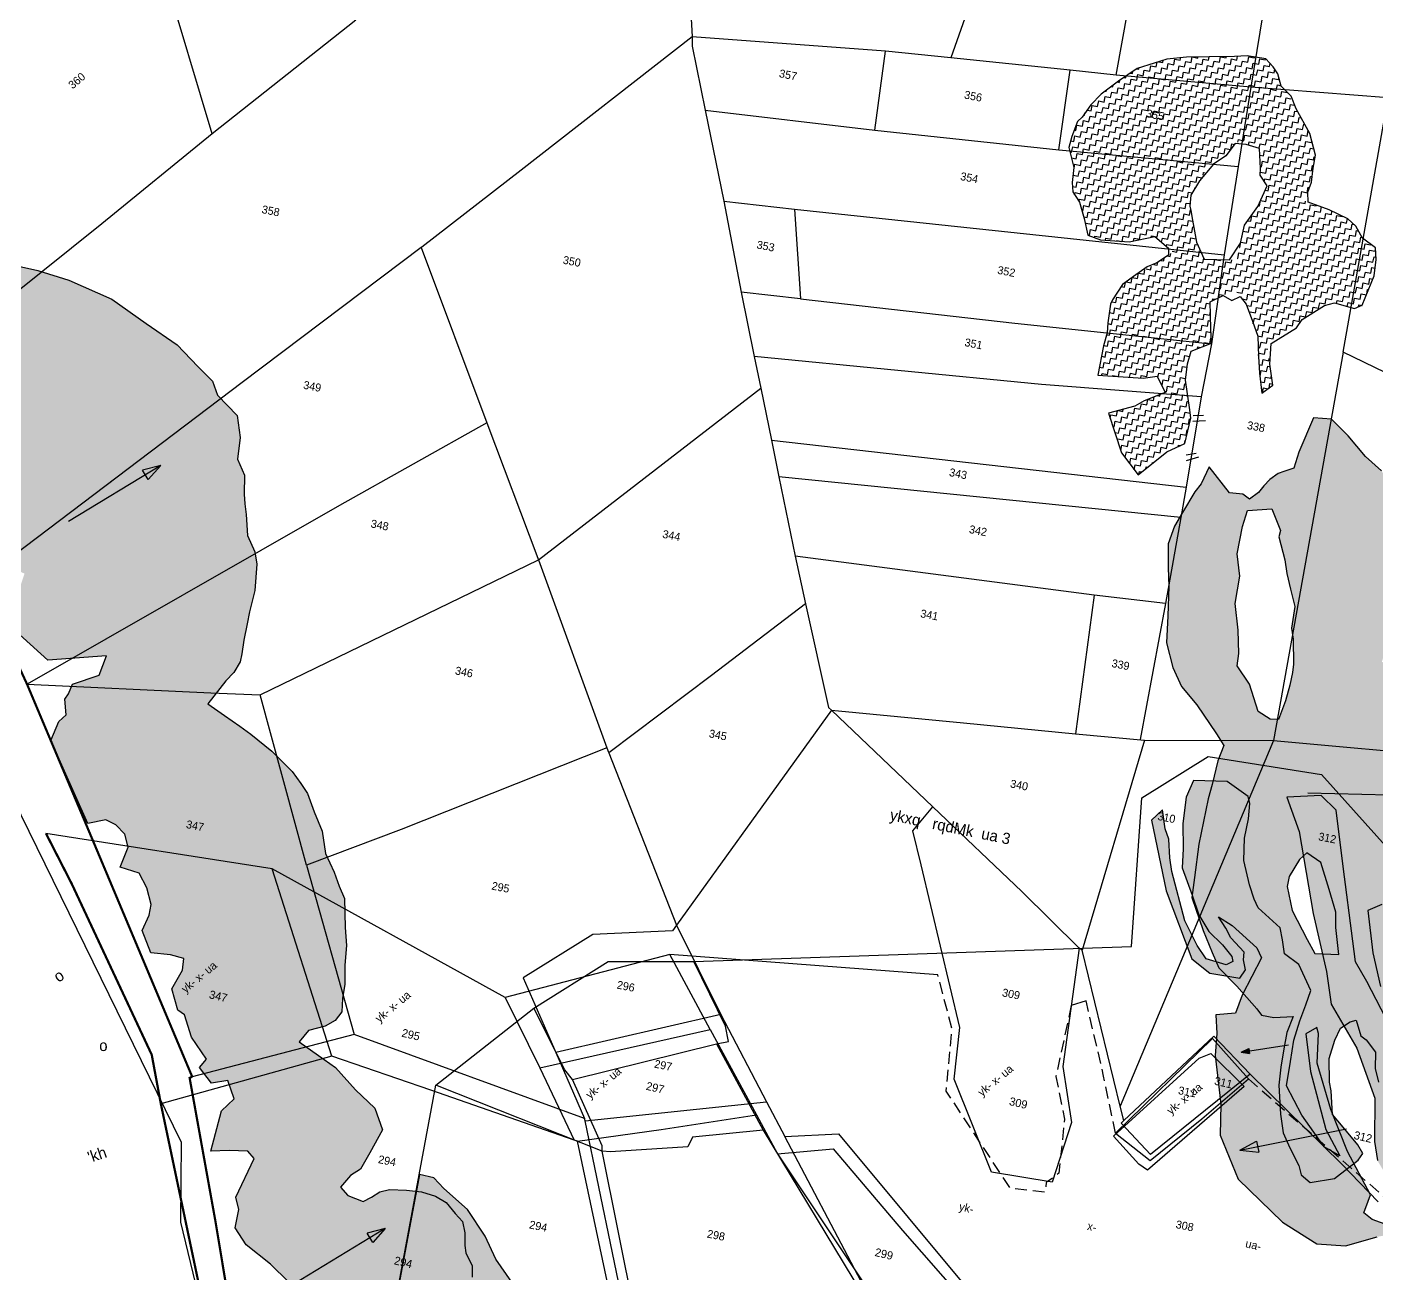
# Model space of a CAD drawing. Header units: metres. Extents: x 288056 to 292226, y 2022917 to 2025940.
# Drawn here: x 288743 to 289311, y 2023687 to 2024211 of the extents above; entities that cross this region are included whole.
import ezdxf
from ezdxf.enums import TextEntityAlignment as Align

# ---------------------------------------------------------------- set-up
doc = ezdxf.new("R2010")
doc.units = ezdxf.units.M
doc.header["$MEASUREMENT"] = 0
doc.linetypes.add('DASHED', pattern=[0.75, 0.5, -0.25])
for name, color, linetype in [('OFF', 1, 'Continuous'), ('OTHERS', 1, 'Continuous'), ('POLY_HATCH', 12, 'Continuous'), ('POLY_PARCEL', 6, 'Continuous'), ('POLY_SUBPARCEL', 6, 'DASHED'), ('SYM_ARROW', 1, 'Continuous'), ('TEXT_MAPIN', 7, 'Continuous'), ('TEXT_MAPOUT', 7, 'Continuous'), ('TEXT_PARCEL', 7, 'Continuous'), ('V_BOUND_LINE', 7, 'Continuous'), ('VILLAGE BOUNDRY', 5, 'Continuous')]:
    doc.layers.add(name, color=color, linetype=linetype)
doc.styles.add('TEXT_MAP', font='', dxfattribs={"height": 1.8})
doc.styles.get('TEXT_MAP').set_extended_font_data('Kruti Dev 050')
pattern_1 = [(0, (1989.779, 921.971), (1.25, 1.25), [1.25, -1.25]), (90, (1991.029, 921.971), (-1.25, 1.25), [1.25, -1.25])]

# ---------------------------------------------------------------- blocks, each defined once
blk = doc.blocks.new('ARROWASPECT')
h = blk.add_hatch(color=256)
h.paths.add_polyline_path([(2.85, -2.85), (3.72, -1.98), (0, 0)])
h.paths.add_polyline_path([(0, 0), (1.98, -3.72), (2.85, -2.85)])
for points in [[(0, 0), (17.15, -17.15)], [(0, 0), (1.98, -3.72)], [(0, 0), (3.72, -1.98)], [(3.72, -1.98), (1.98, -3.72)]]:
    blk.add_lwpolyline(points)
blk = doc.blocks.new('6')
at = {"layer": 'POLY_HATCH'}
h = blk.add_hatch(dxfattribs=at)
h.set_pattern_fill('ZIGZAG', color=256, scale=10, style=0)
h.set_pattern_definition(pattern_1)
h.paths.add_polyline_path([(2518.95, 1266.55), (2516.99, 1268.89), (2514.91, 1270.19), (2510.35, 1271.37), (2504.53, 1272.28), (2505.27, 1276.7), (2504.71, 1283.44), (2502.8, 1287.38), (2495.97, 1295.52), (2494.46, 1296.58), (2493.16, 1299.18), (2491.85, 1300.48), (2489.9, 1301.92), (2485.6, 1301.78), (2482.87, 1301.13), (2477.26, 1299.96), (2472.32, 1298.92), (2468.02, 1297.62), (2465.41, 1296.19), (2461.89, 1294.23), (2458.33, 1290.65), (2455.08, 1287.01), (2453.25, 1284.27), (2450.87, 1279.08), (2450.39, 1276.46), (2450.26, 1273.86), (2452.21, 1269.69), (2452.47, 1266.31), (2452.99, 1264.23), (2454.95, 1262.27), (2458.42, 1255.34), (2461.2, 1254.85), (2467.58, 1255.63), (2473.07, 1257.91), (2477.76, 1255.31), (2474.64, 1252.19), (2470.47, 1248.67), (2467.99, 1245.94), (2466.43, 1242.16), (2466.17, 1241.12), (2466.43, 1236.82), (2466.69, 1234.61), (2466.43, 1231.62), (2466.43, 1224.85), (2476.59, 1226.15), (2479.59, 1227.19), (2482.06, 1223.94), (2477.76, 1221.2), (2475.94, 1219.64), (2470.47, 1216.91), (2475.06, 1208.75), (2479.62, 1204.59), (2484.95, 1210.92), (2488.6, 1213.52), (2488.86, 1219.33), (2485.53, 1228.91), (2485.99, 1234.22), (2490.16, 1236.82), (2489.38, 1239.95), (2488.08, 1245.93), (2493.01, 1249.63), (2496.15, 1246.98), (2500.04, 1240.42), (2501.1, 1235.91), (2502.01, 1232.27), (2503.45, 1227.97), (2505.53, 1230.18), (2502.61, 1238.69), (2508.27, 1243.9), (2509.18, 1245.98), (2514.67, 1251.13), (2520.25, 1250.67), (2521.81, 1251.71), (2523.12, 1258.74), (2522.86, 1262.38), (2522.21, 1264.99)])
h.paths.add_polyline_path([(2494.45, 1269.02), (2492.36, 1264.34), (2492.11, 1256.26), (2484.94, 1255.09), (2482.46, 1258.48), (2479.55, 1265.98), (2478.84, 1267.63), (2481.66, 1275.25), (2485.2, 1278.79), (2486.99, 1282.36), (2492.36, 1281.91), (2493.77, 1275.94), (2495.62, 1273.97)], flags=16)
h = blk.add_hatch(dxfattribs=at)
h.set_pattern_fill('ZIGZAG', color=256, scale=10, style=0)
h.set_pattern_definition(pattern_1)
h.paths.add_polyline_path([(2280.19, 1169.17), (2279.8, 1174.12), (2278.24, 1178.81), (2273.03, 1182.45), (2271.33, 1185.32), (2267.42, 1187.92), (2261.95, 1191.83), (2254.14, 1195.21), (2245.54, 1199.12), (2235.25, 1201.46), (2227.96, 1202.24), (2221.44, 1202.37), (2213.89, 1201.2), (2210.63, 1198.86), (2205.55, 1194.56), (2202.03, 1194.17), (2202.69, 1198.86), (2202.87, 1204.42), (2203.53, 1207.81), (2204.44, 1209.37), (2205.87, 1213.93), (2206.39, 1217.57), (2208.08, 1223.82), (2206.13, 1226.03), (2203.79, 1232.8), (2202.48, 1235.54), (2199.1, 1240.48), (2197.14, 1242.31), (2195.32, 1246.21), (2191.54, 1250.51), (2186.33, 1254.67), (2180.47, 1258.71), (2174.61, 1260.4), (2170.44, 1261.44), (2167.44, 1261.57), (2161.06, 1261.96), (2156.11, 1261.44), (2149.86, 1261.05), (2143.22, 1259.88), (2139.31, 1258.84), (2133.06, 1256.76), (2130.02, 1254.56), (2130.58, 1246.73), (2132.54, 1239.59), (2147.02, 1232.02), (2150.01, 1232.26), (2153.66, 1231.22), (2159.78, 1229.79), (2160.56, 1234.08), (2162.91, 1236.17), (2166.68, 1235.91), (2170.59, 1233.95), (2175.28, 1231.35), (2177.62, 1227.18), (2179.61, 1222.97), (2170.14, 1211.99), (2196.02, 1175.89), (2200.71, 1169.34), (2204.23, 1166.57), (2210.61, 1159.02), (2214.91, 1157.59), (2217.65, 1157.46), (2219.76, 1154.26), (2225.1, 1150.74), (2228.23, 1144.23), (2227.96, 1140.98), (2230.18, 1136.68), (2238.13, 1134.73), (2237.6, 1130.69), (2236.04, 1123.27), (2246.98, 1116.63), (2259.76, 1120.1), (2258.98, 1115.54), (2253.51, 1112.41), (2252.99, 1110.07), (2252.44, 1108.73), (2253.38, 1105.38), (2252.07, 1103.56), (2251.12, 1099.02), (2251.62, 1098.32), (2289.53, 1138.62), (2289.65, 1140.96), (2289, 1146.82), (2288.01, 1149.52), (2285.66, 1152.77), (2284.49, 1157.33), (2283.71, 1159.67), (2283.19, 1161.75), (2282.4, 1165.92)])
h = blk.add_hatch(dxfattribs=at)
h.set_pattern_fill('ZIGZAG', color=256, scale=10, style=0)
h.set_pattern_definition(pattern_1)
h.paths.add_polyline_path([(2566.82, 1143.42), (2567.48, 1149.51), (2566.04, 1154.72), (2565.26, 1159.14), (2562.27, 1162.01), (2558.2, 1164.33), (2554.55, 1166.28), (2552.47, 1167.97), (2549.6, 1170.58), (2547.13, 1172.92), (2541.53, 1173.83), (2541.79, 1176.96), (2543.09, 1182.16), (2543.61, 1185.68), (2543.09, 1190.89), (2542.18, 1194.4), (2542.18, 1200.25), (2539.71, 1210.14), (2536.06, 1213), (2533.19, 1216), (2529.02, 1218.47), (2524.33, 1222.25), (2519.91, 1225.24), (2515.87, 1224.72), (2514.15, 1216.57), (2513.76, 1212.79), (2511.68, 1211.62), (2510.5, 1210.97), (2508.94, 1209.28), (2507.9, 1207.58), (2506.99, 1205.89), (2505.29, 1204.07), (2503.6, 1204.85), (2500.6, 1204.59), (2495, 1209.41), (2493.96, 1205.37), (2492.92, 1203.29), (2491.09, 1198.21), (2489.92, 1194.83), (2489.27, 1190.66), (2490.31, 1185.45), (2491.22, 1181.26), (2492.26, 1174.75), (2493.17, 1168.76), (2495.65, 1163.55), (2498.38, 1159.78), (2502.55, 1156.39), (2508.15, 1150.8), (2510.24, 1148.58), (2509.59, 1144.94), (2509.33, 1139.47), (2509.07, 1136.09), (2508.95, 1125.69), (2509.47, 1118.14), (2509.73, 1113.59), (2513.64, 1106.82), (2516.63, 1102.39), (2518.72, 1099.27), (2523.53, 1096.01), (2528.88, 1091.85), (2530.18, 1090.67), (2533.04, 1090.67), (2537.21, 1091.72), (2536.56, 1087.94), (2536.56, 1084.16), (2536.69, 1080), (2537.08, 1075.96), (2538.66, 1069.62), (2540.09, 1065.59), (2542.18, 1062.59), (2544.91, 1059.08), (2545.83, 1057.13), (2548.17, 1055.82), (2553.38, 1057.78), (2557.81, 1062.85), (2558.5, 1064.49), (2557.06, 1066.18), (2553.03, 1069.44), (2550.16, 1071.78), (2548.86, 1076.99), (2548.08, 1078.81), (2547.03, 1084.02), (2547.43, 1088.31), (2548.21, 1091.18), (2550.03, 1093), (2551.33, 1093.65), (2553.03, 1090.39), (2554.33, 1089.74), (2556.93, 1087.4), (2557.59, 1083.76), (2558.89, 1080.89), (2559.8, 1078.55), (2560.58, 1076.07), (2560.71, 1072.95), (2561.36, 1067.74), (2565.79, 1067.61), (2569.18, 1064.62), (2570.61, 1066.05), (2572.18, 1070.09), (2572.04, 1076.34), (2571.65, 1079.98), (2570.47, 1087.83), (2567.99, 1091.74), (2564.74, 1095.12), (2562.26, 1098.38), (2560.31, 1099.94), (2556.14, 1102.41), (2555.49, 1104.37), (2556.92, 1106.84), (2560.83, 1108.4), (2563.43, 1108.14), (2565.26, 1115.56), (2566.17, 1118.3), (2565.65, 1122.33), (2566.82, 1126.24), (2567.34, 1129.62), (2567.47, 1134.18), (2567.6, 1138.86)])
h.paths.add_polyline_path([(2536.72, 1126.9), (2539.71, 1121.31), (2542.19, 1116.62), (2542.84, 1113.23), (2544.66, 1107.38), (2539.32, 1106.59), (2536.98, 1109.33), (2532.42, 1115.06), (2530.33, 1120.13), (2530.33, 1122.48), (2531.9, 1126.64), (2533.2, 1128.47)], flags=16)
h.paths.add_polyline_path([(2521.18, 1156.67), (2519.36, 1156.41), (2516.36, 1157.58), (2513.24, 1163.17), (2509.72, 1166.69), (2509.59, 1169.55), (2508.42, 1174.63), (2506.59, 1180.36), (2506.46, 1186.61), (2504.9, 1191.42), (2504.9, 1197.67), (2505.29, 1201.45), (2510.63, 1202.88), (2513.5, 1198.45), (2513.37, 1197.02), (2515.71, 1192.21), (2516.75, 1189.21), (2518.18, 1185.96), (2519.88, 1182.31), (2520.14, 1177.36), (2520.92, 1175.02), (2522.09, 1169.55), (2522.22, 1167.6), (2522.22, 1164.74), (2521.96, 1161.09)], flags=16)
h = blk.add_hatch(dxfattribs=at)
h.set_pattern_fill('ZIGZAG', color=256, scale=10, style=0)
h.set_pattern_definition(pattern_1)
h.paths.add_polyline_path([(2324.18, 1070.46), (2322.75, 1076.83), (2321.06, 1079.31), (2319.36, 1082.17), (2316.63, 1085.95), (2314.93, 1090.76), (2312.33, 1094.67), (2310.06, 1098.42), (2308.19, 1100.3), (2305.77, 1102.61), (2300.35, 1106.2), (2294.99, 1109.07), (2292.25, 1110.37), (2288.35, 1112.06), (2284.18, 1113.88), (2287.17, 1119.74), (2288.61, 1121.95), (2289.52, 1124.56), (2289.52, 1126.38), (2289.39, 1129.51), (2289.39, 1133.28), (2289.39, 1136.01), (2289.53, 1138.62), (2251.62, 1098.32), (2262.88, 1082.34), (2266.66, 1083.9), (2269.14, 1083.25), (2271.48, 1081.56), (2272.78, 1078.83), (2271.91, 1074.08), (2276.33, 1073.56), (2278.68, 1070.69), (2280.37, 1067.18), (2280.37, 1064.71), (2279.46, 1061.06), (2282.33, 1056.5), (2286.76, 1056.9), (2289.88, 1056.63), (2290.14, 1054.03), (2288.58, 1049.47), (2290.79, 1044.97), (2292.46, 1044.27), (2294.96, 1039.58), (2299.26, 1035.41), (2298.09, 1033.25), (2301.42, 1030.3), (2304.91, 1031.59), (2307.08, 1027.86), (2304.79, 1024.67), (2304.16, 1015.25), (2308.17, 1016.2), (2312.34, 1016.86), (2314.03, 1015.55), (2311.69, 1006.18), (2312.86, 1003.58), (2312.86, 999.41), (2315.99, 996.16), (2322.24, 992.9), (2326.93, 989.78), (2330.84, 986.26), (2333.18, 983.7), (2363.92, 983.11), (2366.79, 985.48), (2367.57, 987.82), (2367.83, 988.74), (2368.09, 990.82), (2368.19, 994.38), (2367.7, 994.98), (2367.57, 997.07), (2367.31, 998.76), (2366.79, 1001.23), (2364.84, 1003.84), (2364.31, 1005.4), (2363.79, 1008.26), (2362.75, 1010.61), (2360.8, 1012.04), (2358.32, 1014.12), (2355.72, 1015.03), (2352.46, 1015.42), (2349.07, 1015.16), (2345.3, 1014.51), (2343.21, 1013.6), (2341.65, 1012.04), (2339.96, 1010.74), (2336.31, 1011.39), (2334.36, 1012.95), (2336.05, 1015.94), (2338, 1017.77), (2339.31, 1021.8), (2341.13, 1027.4), (2338.52, 1031.83), (2333.44, 1035.08), (2328.1, 1039.12), (2325.24, 1040.42), (2318.97, 1043.25), (2320.53, 1046.11), (2324.05, 1047.8), (2326, 1049.5), (2327.05, 1051.71), (2326.66, 1054.7), (2326.53, 1057.96), (2325.74, 1062.12), (2325.22, 1066.55)])
at = {"layer": 'OFF'}
blk.add_lwpolyline([(2490.2, 1224.53), (2490.81, 1203.93)], dxfattribs=at)
at = {"layer": 'OTHERS'}
for points in [[(2491.49, 1220.54), (2489.22, 1220.03)], [(2492.17, 1219.46), (2489.44, 1218.72)], [(2491.55, 1211.79), (2489.39, 1211.05)], [(2492.23, 1211.11), (2489.67, 1209.8)]]:
    blk.add_lwpolyline(points, dxfattribs=at)
at = {"layer": 'POLY_HATCH'}
for points in [[(2503.32, 1239.34), (2508.27, 1243.9), (2509.18, 1245.98), (2513.48, 1250.01), (2515.56, 1251.06), (2520.25, 1250.67), (2521.81, 1251.71), (2523.12, 1258.74), (2522.86, 1262.38), (2522.21, 1264.99), (2518.95, 1266.55), (2516.99, 1268.89), (2514.91, 1270.19), (2510.35, 1271.37), (2505.4, 1272.15), (2504.88, 1274.36), (2505.27, 1276.7), (2505.01, 1279.83), (2505.01, 1282.82), (2502.8, 1287.38), (2498.76, 1292.19), (2497.06, 1294.76), (2494.46, 1296.58), (2493.16, 1299.18), (2491.85, 1300.48), (2489.9, 1301.92), (2485.6, 1301.78), (2482.87, 1301.13), (2477.26, 1299.96), (2472.32, 1298.92), (2468.02, 1297.62), (2465.41, 1296.19), (2461.89, 1294.23), (2458.33, 1290.65), (2455.08, 1287.01), (2453.25, 1284.27), (2451.82, 1281.15), (2451.04, 1279.98), (2450.39, 1276.46), (2450.26, 1273.86), (2452.21, 1269.69), (2452.47, 1266.31), (2452.99, 1264.23), (2454.95, 1262.27), (2456.64, 1258.89), (2458.2, 1255.37), (2461.2, 1254.85), (2467.58, 1255.63), (2473.07, 1257.91), (2476.59, 1255.96), (2476.85, 1254.4), (2474.64, 1252.19), (2472.68, 1250.88), (2470.47, 1248.67), (2467.99, 1245.94), (2466.43, 1242.16), (2466.17, 1241.12), (2466.43, 1236.82), (2466.69, 1234.61), (2466.43, 1231.62), (2466.43, 1224.85), (2476.59, 1226.15), (2479.59, 1227.19), (2482.06, 1223.94), (2477.76, 1221.2), (2475.94, 1219.64), (2470.47, 1216.91), (2475.06, 1208.75), (2479.62, 1204.59), (2484.95, 1210.92), (2488.6, 1213.52), (2488.86, 1219.38), (2488.21, 1221.2), (2485.99, 1227.58), (2485.73, 1231.22), (2485.99, 1234.22), (2490.16, 1236.82), (2489.38, 1239.95), (2488.73, 1242.94), (2488.08, 1245.93), (2490.68, 1247.89), (2492.77, 1247.11), (2494.46, 1248.41), (2496.15, 1246.98), (2498.24, 1243.46), (2500.06, 1240.34), (2501.1, 1235.91), (2502.01, 1232.27), (2503.45, 1227.97), (2505.53, 1230.18), (2503.97, 1234.74), (2503.32, 1239.34)], [(2480.64, 1263.16), (2482.46, 1258.48), (2484.94, 1255.09), (2490.54, 1256), (2492.23, 1260.17), (2492.36, 1264.34), (2494.45, 1269.02), (2495.62, 1273.97), (2493.67, 1276.05), (2493.41, 1277.49), (2492.36, 1281.91), (2489.24, 1282.17), (2486.76, 1281.91), (2485.2, 1278.79), (2482.86, 1276.44), (2480.51, 1272.15), (2479.21, 1268.63), (2479.47, 1266.16), (2479.86, 1265.25), (2480.64, 1263.16)], [(2221.44, 1202.37), (2227.96, 1202.24), (2235.25, 1201.46), (2245.54, 1199.12), (2254.14, 1195.21), (2261.95, 1191.83), (2267.42, 1187.92), (2271.33, 1185.32), (2273.03, 1182.45), (2278.24, 1178.81), (2279.8, 1174.12), (2280.19, 1169.17), (2282.4, 1165.92), (2283.19, 1161.75), (2283.71, 1159.67), (2284.49, 1157.33), (2285.66, 1152.77), (2288.01, 1149.52), (2289, 1146.82), (2289.65, 1140.96), (2289.39, 1136.01), (2289.39, 1133.28), (2289.39, 1129.51), (2289.52, 1126.38), (2289.52, 1124.56), (2288.61, 1121.95), (2287.17, 1119.74), (2284.18, 1113.88), (2288.35, 1112.06), (2292.25, 1110.37), (2294.99, 1109.07), (2300.35, 1106.2), (2305.77, 1102.61), (2308.19, 1100.3), (2310.06, 1098.42), (2312.33, 1094.67), (2314.93, 1090.76), (2316.63, 1085.95), (2319.36, 1082.17), (2321.06, 1079.31), (2322.75, 1076.83), (2324.18, 1070.46), (2325.22, 1066.55), (2325.74, 1062.12), (2326.53, 1057.96), (2326.66, 1054.7), (2327.05, 1051.71), (2326, 1049.5), (2324.05, 1047.8), (2320.53, 1046.11), (2318.97, 1043.25), (2325.24, 1040.42), (2328.1, 1039.12), (2333.44, 1035.08), (2338.52, 1031.83), (2341.13, 1027.4), (2339.31, 1021.8), (2338, 1017.77), (2336.05, 1015.94), (2334.36, 1012.95), (2336.31, 1011.39), (2339.96, 1010.74), (2341.65, 1012.04), (2343.21, 1013.6), (2345.3, 1014.51), (2349.07, 1015.16), (2352.46, 1015.42), (2355.72, 1015.03), (2358.32, 1014.12), (2360.8, 1012.04), (2362.75, 1010.61), (2363.79, 1008.26), (2364.31, 1005.4), (2364.84, 1003.84), (2366.79, 1001.23), (2367.31, 998.76)], [(2326.93, 989.78), (2322.24, 992.9), (2315.99, 996.16), (2312.86, 999.41), (2312.86, 1003.58), (2311.69, 1006.18), (2314.03, 1015.55), (2312.34, 1016.86), (2308.17, 1016.2), (2304.16, 1015.25), (2304.79, 1024.67), (2307.08, 1027.86), (2304.91, 1031.59), (2301.42, 1030.3), (2298.09, 1033.25), (2299.26, 1035.41), (2294.96, 1039.58), (2292.46, 1044.27), (2290.79, 1044.97), (2288.58, 1049.47), (2290.14, 1054.03), (2289.88, 1056.63), (2286.76, 1056.9), (2282.33, 1056.5), (2279.46, 1061.06), (2280.37, 1064.71), (2280.37, 1067.18), (2278.68, 1070.69), (2276.33, 1073.56), (2271.91, 1074.08), (2272.78, 1078.83), (2271.48, 1081.56), (2269.14, 1083.25), (2266.66, 1083.9), (2262.88, 1082.34), (2251.12, 1099.02), (2252.07, 1103.56), (2253.38, 1105.38), (2252.44, 1108.73), (2252.99, 1110.07), (2253.51, 1112.41), (2258.98, 1115.54), (2259.76, 1120.1), (2246.98, 1116.63), (2236.04, 1123.27)], [(2533.19, 1216), (2529.02, 1218.47), (2524.33, 1222.25), (2519.91, 1225.24), (2515.87, 1224.72), (2514.15, 1216.57), (2513.76, 1212.79), (2511.68, 1211.62), (2510.5, 1210.97), (2508.94, 1209.28), (2507.9, 1207.58), (2506.99, 1205.89), (2505.29, 1204.07), (2503.6, 1204.85), (2500.6, 1204.59), (2495, 1209.41), (2493.96, 1205.37), (2492.92, 1203.29), (2491.09, 1198.21), (2489.92, 1194.83), (2489.27, 1190.66), (2490.31, 1185.45), (2491.22, 1181.26), (2492.26, 1174.75), (2493.17, 1168.76), (2495.65, 1163.55), (2498.38, 1159.78), (2502.55, 1156.39), (2508.15, 1150.8), (2510.24, 1148.58), (2509.59, 1144.94), (2509.33, 1139.47), (2509.07, 1136.09), (2508.95, 1125.69), (2509.47, 1118.14), (2509.73, 1113.59), (2513.64, 1106.82), (2516.63, 1102.39), (2518.72, 1099.27), (2523.53, 1096.01), (2528.88, 1091.85), (2530.18, 1090.67), (2533.04, 1090.67), (2537.21, 1091.72), (2536.56, 1087.94), (2536.56, 1084.16), (2536.69, 1080), (2537.08, 1075.96), (2538.66, 1069.62), (2540.09, 1065.59), (2542.18, 1062.59), (2544.91, 1059.08), (2545.83, 1057.13), (2548.17, 1055.82), (2553.38, 1057.78), (2557.81, 1062.85), (2558.5, 1064.49), (2557.06, 1066.18), (2553.03, 1069.44), (2550.16, 1071.78), (2548.86, 1076.99), (2548.08, 1078.81), (2547.03, 1084.02), (2547.43, 1088.31), (2548.21, 1091.18), (2550.03, 1093), (2551.33, 1093.65), (2553.03, 1090.39), (2554.33, 1089.74), (2556.93, 1087.4), (2557.59, 1083.76), (2558.89, 1080.89)], [(2516.36, 1157.58), (2513.24, 1163.17), (2509.72, 1166.69), (2509.59, 1169.55), (2508.42, 1174.63), (2506.59, 1180.36), (2506.46, 1186.61), (2504.9, 1191.42), (2504.9, 1197.67), (2505.29, 1201.45), (2510.63, 1202.88), (2513.5, 1198.45), (2513.37, 1197.02), (2515.71, 1192.21), (2516.75, 1189.21), (2518.18, 1185.96), (2519.88, 1182.31), (2520.14, 1177.36), (2520.92, 1175.02), (2522.09, 1169.55), (2522.22, 1167.6), (2522.22, 1164.74), (2521.96, 1161.09), (2521.18, 1156.67), (2519.36, 1156.41), (2516.36, 1157.58)], [(2542.84, 1113.23), (2542.19, 1116.62), (2539.71, 1121.31), (2536.72, 1126.9), (2533.2, 1128.47), (2531.9, 1126.64), (2530.33, 1122.48), (2530.33, 1120.13), (2532.42, 1115.06), (2536.98, 1109.33), (2539.32, 1106.59), (2544.66, 1107.38), (2542.84, 1113.23)]]:
    blk.add_lwpolyline(points, dxfattribs=at)
at = {"layer": 'POLY_PARCEL'}
for points in [[(2432.16, 1369.13), (2420.28, 1288.57)], [(2457.54, 1291.88), (2457.13, 1321.47), (2486.9, 1324.34), (2487.78, 1295.08)], [(2357.24, 1302.02), (2362.29, 1282.05)], [(2518.57, 1298.62), (2487.78, 1295.08)], [(2519.61, 1240.5), (2518.57, 1298.62)], [(2487.78, 1295.08), (2457.54, 1291.88)], [(2487.78, 1295.08), (2488.42, 1277)], [(2447.14, 1291.03), (2420.28, 1288.57)], [(2457.54, 1291.88), (2447.14, 1291.03)], [(2448.14, 1272.9), (2447.14, 1291.03)], [(2260.56, 1239.91), (2243.14, 1273.07), (2235.28, 1288.2)], [(2420.28, 1288.57), (2405.58, 1287.23)], [(2405.58, 1287.23), (2362.29, 1282.05)], [(2406.63, 1269.35), (2405.58, 1287.23)], [(2362.29, 1282.05), (2330.29, 1245.22), (2311.69, 1223.92), (2311.59, 1223.82)], [(2362.29, 1282.05), (2362.74, 1280.02), (2368.37, 1266.43)], [(2448.14, 1272.9), (2488.42, 1277)], [(2488.42, 1277), (2489.13, 1256.91)], [(2406.63, 1269.35), (2448.14, 1272.9)], [(2287.32, 1271.22), (2260.56, 1239.91)], [(2368.37, 1266.43), (2406.63, 1269.35)], [(2368.37, 1266.43), (2376.38, 1247.16)], [(2392.37, 1248.39), (2489.13, 1256.91)], [(2489.13, 1256.91), (2490.17, 1236.65)], [(2376.38, 1247.16), (2392.37, 1248.39)], [(2392.37, 1248.39), (2397.49, 1228.91)], [(2376.38, 1247.16), (2384.15, 1227.81)], [(2260.56, 1239.91), (2240.08, 1215.3), (2212.37, 1182.63), (2200.71, 1169.34)], [(2575.47, 1225.82), (2519.61, 1240.5)], [(2519.61, 1240.5), (2520.96, 1151.77)], [(2445.92, 1232.76), (2490.17, 1236.65)], [(2490.17, 1236.65), (2490.2, 1224.53)], [(2397.49, 1228.91), (2445.92, 1232.76)], [(2397.49, 1228.91), (2384.15, 1227.81)], [(2384.15, 1227.81), (2389.83, 1214.13)], [(2311.59, 1223.82), (2277.91, 1186.29), (2228.51, 1131.11)], [(2311.59, 1223.82), (2333.68, 1187.98)], [(2490.2, 1224.53), (2454.43, 1220.35)], [(2454.43, 1220.35), (2389.83, 1214.13)], [(2389.83, 1214.13), (2392.6, 1207.43)], [(2350.97, 1159.96), (2392.6, 1207.43)], [(2392.6, 1207.43), (2397.24, 1196.43)], [(2397.24, 1196.43), (2490.81, 1203.93)], [(2490.81, 1203.93), (2490.94, 1197.01)], [(2397.24, 1196.43), (2400.4, 1188.68)], [(2490.94, 1197.01), (2400.4, 1188.68)], [(2490.94, 1197.01), (2491.25, 1177.42)], [(2333.68, 1187.98), (2304.74, 1163.35), (2243.44, 1110.45)], [(2333.68, 1187.98), (2350.76, 1160.31), (2350.97, 1159.96)], [(2400.4, 1188.68), (2407.46, 1171.86)], [(2475.17, 1176.13), (2407.46, 1171.86)], [(2491.25, 1177.42), (2475.17, 1176.13)], [(2475.17, 1176.13), (2476.98, 1144.7)], [(2491.25, 1177.42), (2491.55, 1146.24)], [(2407.46, 1171.86), (2411.84, 1161.75)], [(2295.38, 1118.12), (2350.97, 1159.96)], [(2350.97, 1159.96), (2374.16, 1121.41)], [(2411.84, 1161.75), (2394.16, 1141.88), (2374.79, 1120.38)], [(2411.84, 1161.75), (2421.34, 1139.87), (2422.09, 1139.45)], [(2520.96, 1151.77), (2562.24, 1156.05)], [(2492.48, 1146.34), (2520.96, 1151.77)], [(2520.96, 1151.77), (2502.92, 1064.46)], [(2422.09, 1139.45), (2451.82, 1142.35), (2476.98, 1144.7)], [(2476.98, 1144.7), (2492.48, 1146.34)], [(2492.48, 1146.34), (2487.85, 1097.24)], [(2422.09, 1139.45), (2409.22, 1111.49), (2397.22, 1085.27)], [(2448.66, 1122.44), (2422.09, 1139.45)], [(2374.16, 1121.41), (2332.32, 1094.51), (2312.93, 1082.51)], [(2374.16, 1121.41), (2374.72, 1120.49), (2374.79, 1120.38)], [(2374.79, 1120.38), (2397.22, 1085.27)], [(2487.07, 1097.6), (2488.57, 1070.77), (2492.89, 1058.75), (2491.21, 1044.74), (2477.42, 1044.32), (2465.14, 1063.25), (2464.14, 1074.91), (2448.62, 1109.18), (2445.25, 1116.3), (2448.66, 1122.44)], [(2487.07, 1097.6), (2472, 1107.6), (2448.66, 1122.44)], [(2243.44, 1110.45), (2284.42, 1116.43), (2295.38, 1118.12)], [(2312.93, 1082.51), (2295.38, 1118.12)], [(2487.85, 1097.24), (2487.07, 1097.6)], [(2502.92, 1064.46), (2487.85, 1097.24)], [(2397.22, 1085.27), (2396.53, 1083.85), (2379.11, 1079.56), (2365.63, 1067.01), (2376.05, 1051.95)], [(2397.22, 1085.27), (2410.84, 1067.43)], [(2530.26, 1077.17), (2520.62, 1083.97), (2504.4, 1061.45)], [(2312.93, 1082.51), (2330.76, 1047.2)], [(2530.26, 1077.17), (2511.73, 1055.11), (2503.88, 1060.74)], [(2563.98, 1054.44), (2554.27, 1061.27), (2530.26, 1077.17)], [(2410.84, 1067.43), (2376.05, 1051.95)], [(2410.84, 1067.43), (2424.72, 1050.16)], [(2504.4, 1061.45), (2502.92, 1064.46)], [(2504.4, 1061.45), (2503.88, 1060.74)], [(2376.05, 1051.95), (2385.27, 1038.63)], [(2385.48, 1038.12), (2424.72, 1050.16)], [(2424.72, 1050.16), (2430.21, 1043.32)], [(2330.76, 1047.2), (2296.84, 1030.92)], [(2385.27, 1038.63), (2330.76, 1047.2)], [(2430.21, 1043.32), (2441.92, 1046.22), (2479.91, 1015.25), (2492.32, 1004.89), (2493.98, 1003.98), (2518.72, 984.65)], [(2475.43, 987.22), (2452.34, 1015.84), (2430.21, 1043.32)], [(2385.48, 1038.12), (2385.27, 1038.63)], [(2408.94, 982.25), (2385.48, 1038.12)]]:
    blk.add_lwpolyline(points, dxfattribs=at)
at = {"layer": 'V_BOUND_LINE', "const_width": 0.5}
for points in [[(2228.51, 1131.11), (2243.44, 1110.45)], [(2243.44, 1110.45), (2266.42, 1076.25), (2286.18, 1046.8), (2296.84, 1030.92)], [(2296.84, 1030.92), (2296.33, 1030.54), (2308.27, 999.87), (2314.18, 984.06)]]:
    blk.add_lwpolyline(points, dxfattribs=at)
at = {"layer": 'SYM_ARROW'}
for p, rotation in [((2263.53, 1164.47), 267.2438904681662), ((2554.78, 1145.72), 234.5992503332766), ((2346.03, 1005.72), 267.2438904681662)]:
    blk.add_blockref('ARROWASPECT', p, dxfattribs=dict(at, rotation=rotation))
at = {"layer": 'TEXT_MAPOUT', "style": 'TEXT_MAP'}
blk.add_text('o', height=2.5, rotation=12.5217, dxfattribs=at).set_placement((2276.16, 1032.76), align=Align.CENTER)
at = {"layer": 'TEXT_PARCEL', "style": 'TEXT_MAP'}
for s, p in [('355', (2467.87, 1283.9)), ('356', (2426.9, 1280.17)), ('357', (2385.13, 1276.89)), ('354', (2429.56, 1262.01)), ('352', (2441.8, 1242.92)), ('353', (2387.57, 1238.12)), ('350', (2345.46, 1226.39)), ('351', (2437.67, 1225.54)), ('358', (2276.81, 1224.55)), ('338', (2503.6, 1219.44)), ('343', (2439.88, 1196.19)), ('349', (2293.56, 1187.59)), ('342', (2446.73, 1184.47)), ('344', (2379.27, 1170.18)), ('341', (2439.62, 1163.78)), ('339', (2483.98, 1161.04)), ('348', (2314.43, 1159.89)), ('346', (2339.39, 1131.09)), ('312', (2537.08, 1131.72)), ('345', (2398.14, 1128.16)), ('340', (2466.79, 1130.09)), ('310', (2500.71, 1129.27)), ('347', (2286.66, 1085.55)), ('295', (2356.74, 1085.15)), ('309', (2474.02, 1083.63)), ('296', (2388.66, 1068.71)), ('311', (2517.11, 1069.63)), ('297', (2400.32, 1052.87)), ('308', (2522.36, 1039.95)), ('294', (2343.51, 1019.88)), ('298', (2419.31, 1017.64))]:
    blk.add_text(s, height=1.8, dxfattribs=at).set_placement(p, align=Align.CENTER)
blk.add_text('360', height=1.8, rotation=51.5241, dxfattribs=at).set_placement((2229.08, 1245.25), align=Align.CENTER)
blk = doc.blocks.new('574')
at = {"xscale": 0.9948210156047749, "yscale": 0.9948210156047749, "zscale": 0.9948210156047749}
blk.add_blockref('6', (1609.85, 136.79), dxfattribs=at)
blk = doc.blocks.new('65452')
at = {"layer": 'POLY_HATCH'}
h = blk.add_hatch(dxfattribs=at)
h.set_pattern_fill('ZIGZAG', color=256, scale=10, style=0)
h.set_pattern_definition([(0, (3823.5214, -347.246), (1.25, 1.25), [1.25, -1.25]), (90, (3824.7714, -347.246), (-1.25, 1.25), [1.25, -1.25])])
h.paths.add_polyline_path([(4019.54, 341.43), (4019.33, 346.91), (4019.12, 351.77), (4019.54, 356.2), (4020.17, 360), (4020.59, 363.37), (4016.78, 368.52), (4013.19, 370.21), (4012.13, 373.17), (4011.07, 375.7), (4005.37, 379.08), (4004.11, 380.76), (4002.42, 383.72), (4000.09, 388.78), (3999.25, 393.64), (3999.25, 398.07), (3998.83, 401.45), (3998.19, 402.92), (3992.91, 405.24), (3985.52, 403.98), (3984.68, 399.97), (3985.1, 394.06), (3986.37, 388.57), (3987, 384.35), (3990.38, 378.87), (3992.7, 374.86), (3995.66, 371.69), (3999.25, 369.37), (4001.78, 367.26), (4002.21, 366.2), (4000.94, 365.15), (3996.29, 365.57), (3993.76, 368.1), (3989.96, 372.96), (3984.89, 383.09), (3983.83, 386.04), (3982.78, 390.05), (3981.51, 392.16), (3980.03, 396.17), (3978.13, 393.43), (3984.47, 378.65), (3993.13, 364.94), (3997.77, 362.62), (4004.53, 362.83), (4005.37, 364.94), (4004.53, 367.05), (4004.32, 368.74), (4000.73, 371.27), (3999.25, 373.17), (3997.14, 375.28), (4000.52, 374.01), (4006.85, 370.21), (4008.33, 368.31), (4005.8, 359.24), (4005.16, 355.02), (4000.94, 353.75), (4001.99, 349.74), (4002.63, 344.89), (4006.02, 334.46), (4007.29, 327.71), (4013.2, 318.84), (4024.82, 311.46), (4033.26, 308.29), (4039.6, 309.14), (4046.14, 312.51), (4049.31, 313.78), (4050.16, 315.26), (4044.24, 316.1), (4042.13, 317.16), (4042.56, 319.9), (4042.77, 321.38), (4035.8, 329.82), (4030.31, 338.26), (4025.24, 347.76), (4024.18, 354.3), (4023.55, 355.57), (4021.44, 353.67), (4024.18, 345.65), (4030.1, 333.62), (4034.32, 328.55), (4030.52, 329.82), (4024.18, 335.73)])
h.paths.add_polyline_path([(4049.1, 349.87), (4048.26, 354.72), (4045.09, 368.23), (4041.92, 382.79), (4039.81, 387.85), (4037.91, 385.11), (4040.44, 378.36), (4042.34, 370.13), (4043.4, 364.43), (4046.78, 355.78), (4043.61, 361.26), (4038.33, 368.23), (4034.74, 374.56), (4032.21, 385.32), (4029.46, 383.42), (4032.42, 374.35), (4035.59, 367.38), (4040.65, 360.63), (4042.98, 356.62), (4039.6, 358.94), (4032.42, 367.81), (4029.04, 371.6), (4027.56, 376.04), (4022.07, 391.86), (4018.06, 403.89), (4014.05, 406.42), (4006.66, 404.53), (4010.88, 397.56), (4017.64, 380.26), (4023.13, 368.23), (4025.66, 361.26), (4033.26, 352.82), (4039.39, 342.69), (4041.29, 333.2), (4042.77, 329.19), (4050.37, 320.96), (4051.42, 321.59), (4050.58, 333.83), (4047.2, 342.9), (4049.52, 344.59)])
h.paths.add_polyline_path([(3876.2, 211.39), (3876.31, 218.16), (3875.96, 223.3), (3875.14, 226.1), (3874.91, 228.9), (3874.56, 232.98), (3872.33, 240.65), (3869.18, 245.2), (3864.86, 254.77), (3859.14, 263.76), (3854.58, 268.08), (3851.2, 272.63), (3846.17, 277.65), (3840.1, 281.15), (3837.42, 283.02), (3834.09, 283.14), (3835.27, 220), (3835.31, 216.84), (3837.28, 175.22), (3842.32, 166.62), (3842.32, 164.29), (3843.84, 161.72), (3850.73, 162.89), (3850.73, 166.97), (3852.13, 171.64), (3855.51, 172.11), (3858.78, 171.99), (3861.12, 170.13), (3862.29, 167.56), (3862.64, 166.27), (3868.13, 162.77), (3869.65, 156), (3867.19, 151.45), (3860.19, 146.08), (3859.13, 143.63), (3859.72, 141.53), (3860.66, 141.02), (3867.43, 143.35), (3871.17, 144.17), (3870.58, 137.52), (3870.12, 129.35), (3867.31, 119.89), (3865.91, 111.14), (3861.71, 101.1), (3859.83, 97.55), (3864.15, 94.98), (3868.59, 102.68), (3870.69, 109.45), (3872.68, 118.79), (3873.84, 122.41), (3874.54, 129.06), (3875.38, 141.64), (3874.68, 146.66), (3880.05, 148.65), (3880.05, 156), (3879.82, 160.67), (3879.23, 165.45), (3879.12, 169.66), (3879.12, 173.16), (3878.88, 177.13), (3878.42, 181.68), (3878.18, 184.6), (3877.48, 188.21), (3877.01, 189.96), (3876.55, 202.99)])
h.paths.add_polyline_path([(3861.71, 131.68), (3862.52, 134.6), (3862.99, 136.23), (3862.99, 137.52), (3857.85, 137.28), (3857.62, 138.33), (3855.87, 139.27), (3849.09, 140.79), (3848.51, 136.23), (3845.24, 131.68), (3842.79, 128.53), (3844.42, 127.36), (3848.04, 125.26), (3845.24, 123.16), (3845.94, 121.76), (3847.93, 120.83), (3850.03, 118.84), (3848.04, 115.69), (3849.33, 114.52), (3852.13, 113.24), (3850.96, 111.49), (3849.56, 109.39), (3852.25, 107.75), (3855.52, 112.77), (3857.85, 118.14), (3859.49, 122.93), (3860.42, 127.25)], flags=17)
h.paths.add_polyline_path([(3858.67, 56.4), (3857.97, 56.4), (3854.93, 56.28), (3851.2, 56.64), (3849.56, 58.04), (3848.39, 60.49), (3847.46, 62.59), (3847.11, 64.1), (3847.11, 67.14), (3847.22, 69.01), (3844.3, 69.71), (3842.55, 68.42), (3842.2, 64.69), (3843.6, 65.97), (3843.37, 64.57), (3843.25, 62.94), (3843.6, 61.42), (3844.07, 58.74), (3844.54, 57.1), (3844.89, 55), (3846.87, 51.97), (3848.39, 51.15), (3853.41, 50.22), (3857.15, 49.98), (3859.95, 49.98), (3861.59, 50.45), (3861.24, 52.08)])
h.paths.add_polyline_path([(3871.63, 83.25), (3870, 86.05), (3866.73, 90.25), (3862.29, 93.28), (3858.44, 93.98), (3857.85, 90.02), (3855.05, 88.38), (3855.63, 86.63), (3856.45, 85.23), (3857.15, 83.36), (3859.25, 77.99), (3860.07, 74.61), (3861.24, 69.71), (3861.71, 65.04), (3863.46, 65.16), (3863.34, 66.67), (3863.11, 68.66), (3863.11, 72.62), (3862.76, 75.08), (3859.95, 81.38), (3857.74, 86.51), (3857.97, 88.26), (3859.37, 86.75), (3861.94, 84.41), (3864.04, 82.43), (3866.26, 80.33), (3868.48, 76.24), (3869.06, 73.91), (3869.06, 71.57), (3868.36, 69.36), (3867.43, 66.91), (3866.03, 64.57), (3864.51, 62.82), (3863.93, 61.77), (3865.91, 60.49), (3864.74, 58.39), (3866.84, 56.4), (3868.95, 56.99), (3872.1, 61.3), (3873.62, 65.39), (3874.09, 73.33), (3873.15, 79.04)])
at = {"layer": 'OFF'}
for points in [[(3884.53, 341.97), (3979.43, 364.94), (3975.02, 397.85), (3987.66, 409.89), (4013.24, 411.07), (4042.93, 389.03), (4146.25, 356.13)], [(3833.71, 303.41), (3851.61, 324.59)], [(3835.27, 220), (3833.71, 303.41)]]:
    blk.add_lwpolyline(points, dxfattribs=at)
at = {"layer": 'POLY_HATCH'}
for points in [[(4016.78, 368.52), (4013.19, 370.21), (4012.13, 373.17), (4011.07, 375.7), (4005.37, 379.08), (4004.11, 380.76), (4002.42, 383.72), (4000.09, 388.78), (3999.25, 393.64), (3999.25, 398.07), (3998.83, 401.45), (3998.19, 402.92), (3992.91, 405.24), (3985.52, 403.98), (3984.68, 399.97), (3985.1, 394.06), (3986.37, 388.57), (3987, 384.35), (3990.38, 378.87), (3992.7, 374.86), (3995.66, 371.69), (3999.25, 369.37), (4001.78, 367.26), (4002.21, 366.2), (4000.94, 365.15), (3996.29, 365.57), (3993.76, 368.1), (3989.96, 372.96), (3984.89, 383.09), (3983.83, 386.04), (3982.78, 390.05), (3981.51, 392.16), (3980.03, 396.17), (3978.13, 393.43), (3984.47, 378.65), (3993.13, 364.94), (3997.77, 362.62), (4004.53, 362.83), (4005.37, 364.94), (4004.53, 367.05), (4004.32, 368.74), (4000.73, 371.27), (3999.25, 373.17), (3997.14, 375.28), (4000.52, 374.01), (4006.85, 370.21), (4008.33, 368.31), (4005.8, 359.24), (4005.16, 355.02), (4000.94, 353.75), (4001.99, 349.74), (4002.63, 344.89), (4006.02, 334.46), (4007.29, 327.71), (4013.2, 318.84), (4024.82, 311.46), (4033.26, 308.29), (4039.6, 309.14), (4046.14, 312.51)], [(4050.16, 315.26), (4044.24, 316.1), (4042.13, 317.16), (4042.56, 319.9), (4042.77, 321.38), (4035.8, 329.82), (4030.31, 338.26), (4025.24, 347.76), (4024.18, 354.3), (4023.55, 355.57), (4021.44, 353.67), (4024.18, 345.65), (4030.1, 333.62), (4034.32, 328.55), (4030.52, 329.82), (4024.18, 335.73), (4019.54, 341.43), (4019.33, 346.91), (4019.12, 351.77), (4019.54, 356.2), (4020.17, 360), (4020.59, 363.37), (4016.78, 368.52)], [(4006.66, 404.53), (4010.88, 397.56), (4017.64, 380.26), (4023.13, 368.23), (4025.66, 361.26), (4033.26, 352.82), (4039.39, 342.69), (4041.29, 333.2), (4042.77, 329.19)], [(4032.21, 385.32), (4029.46, 383.42), (4032.42, 374.35), (4035.59, 367.38)], [(4039.6, 358.94), (4032.42, 367.81), (4029.04, 371.6), (4027.56, 376.04), (4022.07, 391.86), (4018.06, 403.89), (4014.05, 406.42), (4006.66, 404.53)], [(3859.14, 263.76), (3854.58, 268.08), (3851.2, 272.63), (3846.17, 277.65), (3840.1, 281.15), (3837.42, 283.02), (3834.09, 283.14), (3835.31, 216.84)]]:
    blk.add_lwpolyline(points, dxfattribs=at)
at = {"layer": 'POLY_PARCEL'}
for points in [[(4010.31, 339.36), (3992.95, 316.72), (3990.82, 317.65), (3984.04, 322.66), (3999.27, 343.53), (4001.59, 345.11), (4010.31, 339.36)], [(3851.61, 324.59), (3865.74, 338.13), (3884.53, 341.97)], [(3893.16, 325), (3895.63, 326.06), (3894.34, 329.28), (3884.53, 341.97)], [(3863.32, 310.75), (3861.18, 312.51), (3851.61, 324.59)], [(3863.32, 310.75), (3893.16, 325)], [(3893.16, 325), (3907.23, 308.25)], [(3872.98, 296.41), (3872.7, 297.62), (3863.32, 310.75)], [(3907.23, 308.25), (3892.1, 303.51), (3891.54, 301.2), (3874.83, 296.65), (3872.98, 296.41)], [(3907.23, 308.25), (3935.97, 277.13)], [(3872.98, 296.41), (3833.71, 303.41)], [(3853.84, 235.58), (3885.88, 249.43), (3886.25, 251.28), (3889.04, 252.39), (3886.99, 257.22), (3887.27, 262.69), (3872.98, 296.41)]]:
    blk.add_lwpolyline(points, dxfattribs=at)
at = {"layer": 'SYM_ARROW', "xscale": 0.4397076561305553, "yscale": 0.4397076561305553, "zscale": 0.4397076561305553, "rotation": 65.37765445144844}
blk.add_blockref('ARROWASPECT', (4008.17, 346.75), dxfattribs=at)
at = {"layer": 'SYM_ARROW', "rotation": 68.03226943849867}
blk.add_blockref('ARROWASPECT', (4012.27, 325.25), dxfattribs=at)
at = {"layer": 'TEXT_MAPOUT', "style": 'TEXT_MAP'}
blk.add_text('ykxq   rqdMk  ua 3', height=2.5, dxfattribs=at).set_placement((3934.47, 382.61), align=Align.MIDDLE)
at = {"layer": 'TEXT_PARCEL', "style": 'TEXT_MAP'}
blk.add_text('294', height=1.8, dxfattribs=at).set_placement((3862.4, 277.18), align=Align.MIDDLE)

msp = doc.modelspace()

# ---------------------------------------------------------------- linework, layer by layer
at = {"layer": 'OFF'}
for points in [[(289013.68, 2023820.91), (288944.54, 2023802.85), (288846.62, 2023856.88), (288751.46, 2023871.79)], [(289126.35, 2023812.35), (289013.68, 2023820.91)], [(289188.74, 2023801.41), (289182.46, 2023799.38)]]:
    msp.add_lwpolyline(points, dxfattribs=at)
at = {"layer": 'POLY_PARCEL'}
for points in [[(288871.68, 2023778.15), (288846.62, 2023856.88)], [(289030.67, 2023789.29), (289013.68, 2023820.91)], [(288944.54, 2023802.85), (288959.09, 2023773.18)], [(288959.09, 2023773.18), (289030.67, 2023789.29)], [(289030.67, 2023789.29), (289050.24, 2023753.41)], [(289241.81, 2023785.57), (289201.13, 2023745.7)], [(289257.04, 2023768.53), (289241.81, 2023785.57)], [(288871.68, 2023778.15), (288799.76, 2023758.09)], [(288973.5, 2023742.81), (288913.2, 2023763.78), (288871.68, 2023778.15)], [(288959.09, 2023773.18), (288973.5, 2023742.81)], [(289237.34, 2023751.77), (289257.04, 2023768.53)], [(288974.9, 2023742.32), (289010.03, 2023747.35), (289050.24, 2023753.41)], [(289050.24, 2023753.41), (289059.04, 2023737.06)], [(289201.13, 2023745.7), (289215.67, 2023734.31), (289237.34, 2023751.77)], [(288974.9, 2023742.32), (288973.5, 2023742.81)], [(288910.97, 2023636.13), (288921.33, 2023638.77), (288993.42, 2023655.14), (288974.9, 2023742.32)], [(289059.04, 2023737.06), (289082.34, 2023739.23), (289111.54, 2023704.79)], [(289059.04, 2023737.06), (289094.88, 2023683.23)], [(289111.54, 2023704.79), (289136.48, 2023676.43), (289158.25, 2023650.12)]]:
    msp.add_lwpolyline(points, dxfattribs=at)
at = {"layer": 'POLY_SUBPARCEL', "ltscale": 10, "flags": 128}
for points in [[(289182.46, 2023799.38), (289176.07, 2023769.61), (289179.63, 2023751.68), (289177.32, 2023728.87), (289171.97, 2023724.94), (289171.48, 2023720.94), (289156.9, 2023722.54), (289129.96, 2023763.36), (289132.36, 2023789.8), (289126.35, 2023812.35)], [(289201.13, 2023745.7), (289196.11, 2023769.77), (289188.74, 2023801.41)], [(289257.04, 2023768.53), (289318.18, 2023715.4)]]:
    msp.add_lwpolyline(points, dxfattribs=at)
at = {"layer": 'V_BOUND_LINE', "const_width": 0.953}
for points in [[(288751.46, 2023871.79), (288762.31, 2023850.59), (288795.93, 2023778.72), (288799.76, 2023758.09)], [(288799.76, 2023758.09), (288817.81, 2023672.36), (288821.06, 2023658.52), (288834.95, 2023595.33), (288838.96, 2023581.47)]]:
    msp.add_lwpolyline(points, dxfattribs=at)
at = {"layer": 'VILLAGE BOUNDRY'}
msp.add_lwpolyline([(288703.56, 2023955.45), (288808.28, 2023741.9), (288808.02, 2023708.28), (288829.74, 2023618.52), (288829.57, 2023596.15), (288840.58, 2023573.66), (288840.15, 2023517.67), (288851.02, 2023472.81), (288861.61, 2023415.29), (288861.61, 2023394.33), (288861.22, 2023343.95), (288871.93, 2023282.26), (288849.91, 2023327.24), (288816.58, 2023361.09), (288789.04, 2023422.89), (288750.22, 2023473.59), (288616.39, 2023541.8)], dxfattribs=at)

# ---------------------------------------------------------------- block references
for name, p, xscale, yscale, zscale, rotation in [('574', (281211.33, 2023030.47), 1.879039315083099, 1.879039315083099, 1.879039315083099, 348.9355264255078), ('65452', (281722.06, 2024660.57), 1.884907780844779, 1.884907780844779, 1.884907780844779, 348.3857913833837)]:
    msp.add_blockref(name, p, dxfattribs=dict(xscale=xscale, yscale=yscale, zscale=zscale, rotation=rotation))

# ---------------------------------------------------------------- texts
at = {"layer": 'TEXT_MAPIN', "style": 'TEXT_MAP'}
for s, rotation, p in [('yk- x- ua', 39.6525, (288810.15, 2023804.48)), ('yk- x- ua', 39.6525, (288891.62, 2023792.06)), ('yk- x- ua', 39.6525, (288980.17, 2023759.97)), ('yk- x- ua', 39.6525, (289144.94, 2023761.01)), ('yk- x- ua', 39.6525, (289224.39, 2023753.33)), ('yk-', 346.7555, (289135.07, 2023713.36)), ('x-', 346.7555, (289188.96, 2023705.18)), ('ua-', 346.7555, (289255.44, 2023697.86))]:
    msp.add_text(s, height=3.432, rotation=rotation, dxfattribs=at).set_placement(p)
at = {"layer": 'TEXT_MAPOUT', "style": 'TEXT_MAP'}
for s, height, rotation, p in [('o', 4.77, 34.6328, (288756.73, 2023808.94)), ("'kh", 4.767, 18.6328, (288769.94, 2023733.2))]:
    msp.add_text(s, height=height, rotation=rotation, dxfattribs=at).set_placement(p)
at = {"layer": 'TEXT_PARCEL', "style": 'TEXT_MAP'}
for s, p in [('347', (288823.93, 2023803.33)), ('295', (288904.87, 2023787.18)), ('297', (289007.59, 2023764.87)), ('311', (289246.47, 2023767.04)), ('309', (289160.27, 2023758.43)), ('312', (289305.16, 2023744.19)), ('294', (288901.69, 2023691.46)), ('299', (289103.77, 2023694.96))]:
    msp.add_text(s, height=3.432, rotation=346.7555, dxfattribs=at).set_placement(p, align=Align.MIDDLE)

doc.saveas('drawing.dxf')
